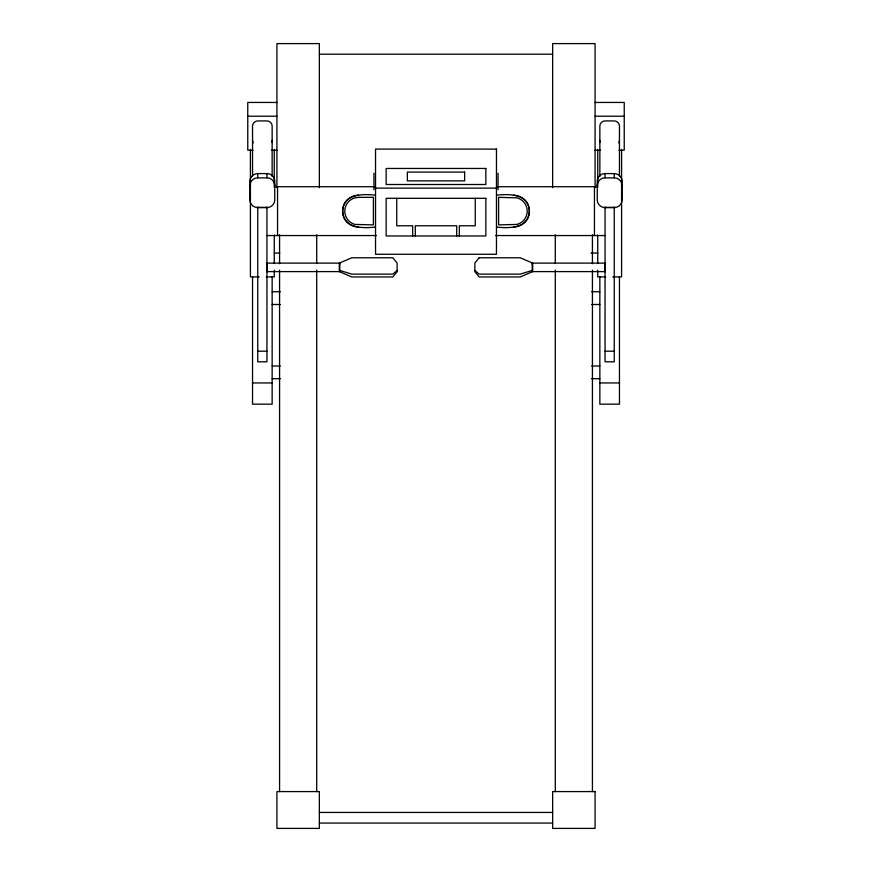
<?xml version="1.0" encoding="UTF-8"?>
<svg xmlns="http://www.w3.org/2000/svg" width="872" height="872" viewBox="0 0 872 872"><rect width="100%" height="100%" fill="white"/><g stroke="black" fill="none" stroke-linecap="round" stroke-linejoin="round"><path stroke-width="1.31" d="M249.883 185.573L249.948 184.635A7.957 7.837 0 0 1 256.804 177.888L267.889 177.888A7.957 7.837 0 0 1 274.745 184.635L274.811 185.573M597.189 185.573L597.255 184.635A7.957 7.837 0 0 1 604.111 177.888L615.196 177.888A7.957 7.837 0 0 1 622.052 184.635L622.118 185.573M622.118 195.579L622.052 196.516A7.957 7.837 0 0 1 621.518 198.489M532.247 271.454L532.138 263.115L531.931 263.682M267.061 271.029L266.941 271.606L339.862 271.606M604.939 263.682L605.059 263.115L532.138 263.115M340.069 263.682L339.862 263.115L266.941 263.115L266.941 271.606M532.138 271.606L605.059 271.606L605.059 263.115M339.862 263.115L339.753 271.454M397.131 270.364L392.891 274.135L351.798 274.135L339.568 270.364M375.538 195.219C363.057 193.693 342.87 193.824 342.663 211.133C342.87 228.431 363.057 228.562 375.538 227.036M496.462 227.036C508.943 228.562 529.13 228.431 529.337 211.133C529.13 193.824 508.943 193.693 496.462 195.219M257.752 173.561L256.804 173.626A7.957 7.837 0 0 0 249.948 180.373L249.948 200.778A7.957 7.837 0 0 0 256.804 207.536L267.889 207.536A7.957 7.837 0 0 0 274.745 200.778L274.745 180.373A7.957 7.837 0 0 0 267.889 173.626L257.752 173.561L257.752 177.834M605.059 173.561L604.111 173.626A7.957 7.837 0 0 0 597.255 180.373L597.255 200.778A7.957 7.837 0 0 0 604.111 207.536L615.196 207.536A7.957 7.837 0 0 0 622.052 200.778L622.052 180.373A7.957 7.837 0 0 0 615.196 173.626L605.059 173.561L605.059 177.834M319.348 54.206L552.652 54.206M276.925 102.449L247.768 102.449L247.768 150.169L253.065 150.169M595.075 102.449L624.232 102.449L624.232 150.169L618.935 150.169M247.768 116.227L276.925 116.227M595.075 116.227L624.232 116.227M271.628 150.169L276.925 150.169M595.075 150.169L600.372 150.169M274.811 186.706L375.069 186.706M496.931 186.706L597.189 186.706M375.538 188.123L496.462 188.123M257.752 207.471L266.941 207.471M605.059 207.471L614.248 207.471M266.941 235.549L376.421 235.549M495.579 235.549L605.059 235.549M274.277 253.044L279.716 253.044M591.085 253.044L597.887 253.044M532.432 270.364L520.202 274.135L479.11 274.135L474.869 270.364M259.082 276.904L250.417 276.904L250.417 149.799M266.32 276.904L274.277 276.904L274.277 270.146M605.68 276.904L597.723 276.904L597.723 270.146M612.918 276.904L621.583 276.904L621.583 149.799M272.151 291.749L280.315 291.749M591.685 291.749L599.849 291.749M272.151 304.481L280.315 304.481M591.685 304.481L599.849 304.481M257.752 351.198L266.941 351.198M605.059 351.198L614.248 351.198M272.151 365.989L280.315 365.989M591.685 365.989L599.849 365.989M272.151 378.71L280.315 378.71M591.685 378.71L599.849 378.71M252.542 382.95L272.151 382.95M599.849 382.95L619.458 382.95M319.348 812.442L552.652 812.442M319.348 823.048L552.652 823.048M605.059 271.606L604.939 271.029M266.941 263.115L267.061 263.682M249.883 195.579L249.948 196.516A7.957 7.837 0 0 0 250.482 198.489M619.458 176.002L619.458 126.146A5.297 5.221 0 0 0 614.161 120.925L605.146 120.925A5.297 5.221 0 0 0 599.849 126.146L599.849 176.624M619.458 276.904L619.458 404.161L599.849 404.161L599.849 276.904M614.248 173.561L614.248 177.834M614.248 206.958L614.248 361.804L605.059 361.804L605.059 206.958M597.723 149.799L597.723 187.393M597.723 235.026L597.723 263.442M595.075 187.229L595.075 43.6L552.652 43.6L552.652 187.698M594.453 186.706L594.453 235.549M592.426 234.775L592.426 263.736M592.426 270.167L592.426 791.58M555.301 234.775L555.301 263.366M555.301 270.167L555.301 791.58M498.054 173.256L498.054 189.725M475.251 198.315L475.251 225.772L459.348 225.772L459.348 235.963M456.699 235.963L456.699 225.772L415.301 225.772L415.301 235.963M412.652 235.963L412.652 225.772L396.749 225.772L396.749 198.315M373.946 173.256L373.946 189.725M319.348 187.698L319.348 43.6L276.925 43.6L276.925 187.229M316.7 234.775L316.7 263.366M316.7 270.167L316.7 791.58M279.574 234.775L279.574 263.736M279.574 270.167L279.574 791.58M277.547 186.706L277.547 235.549M274.277 149.799L274.277 187.393M274.277 235.026L274.277 263.442M272.151 176.624L272.151 126.146A5.297 5.221 0 0 0 266.854 120.925L257.84 120.925A5.297 5.221 0 0 0 252.542 126.146L252.542 176.002M272.151 276.904L272.151 404.161L252.542 404.161L252.542 276.904M266.941 173.561L266.941 177.834M266.941 206.958L266.941 361.804L257.752 361.804L257.752 206.958M513.434 195.219A15.903 15.903 0 0 1 529.337 211.133A15.903 15.903 0 0 1 513.434 227.036M358.566 227.036A15.903 15.903 0 0 1 342.663 211.133A15.903 15.903 0 0 1 358.566 195.219M600.252 142.245A5.297 5.221 0 0 1 599.849 140.25M619.458 140.25A5.297 5.221 0 0 1 618.749 142.855M272.151 140.25A5.297 5.221 0 0 1 271.748 142.245M253.251 142.855A5.297 5.221 0 0 1 252.542 140.25M397.131 271.606L392.891 276.947L351.798 276.947L339.328 271.606L339.328 263.115L351.798 257.774L392.891 257.774L397.131 263.115L397.131 271.606M479.11 257.774L474.869 263.115L474.869 271.606L479.11 276.947L520.202 276.947L532.672 271.606L532.672 263.115L520.202 257.774L479.11 257.774M358.708 197.345L355.002 197.824A13.767 13.767 0 0 0 355.002 224.431L373.412 224.911L373.412 197.345L358.708 197.345M516.998 224.431L498.588 224.911L498.588 197.345L516.998 197.824A13.767 13.767 0 0 1 516.998 224.431M496.462 149.101L375.538 149.101L375.538 254.275L496.462 254.275L496.462 149.101M485.857 168.46L386.143 168.46L386.143 184.504L485.857 184.504L485.857 168.46M464.656 172.078L407.344 172.078L407.344 180.875L464.656 180.875L464.656 172.078M485.857 198.315L386.143 198.315L386.143 235.963L485.857 235.963L485.857 198.315M319.348 791.58L276.925 791.58L276.925 828.4L319.348 828.4L319.348 791.58M595.075 791.58L552.652 791.58L552.652 828.4L595.075 828.4L595.075 791.58"/></g></svg>
